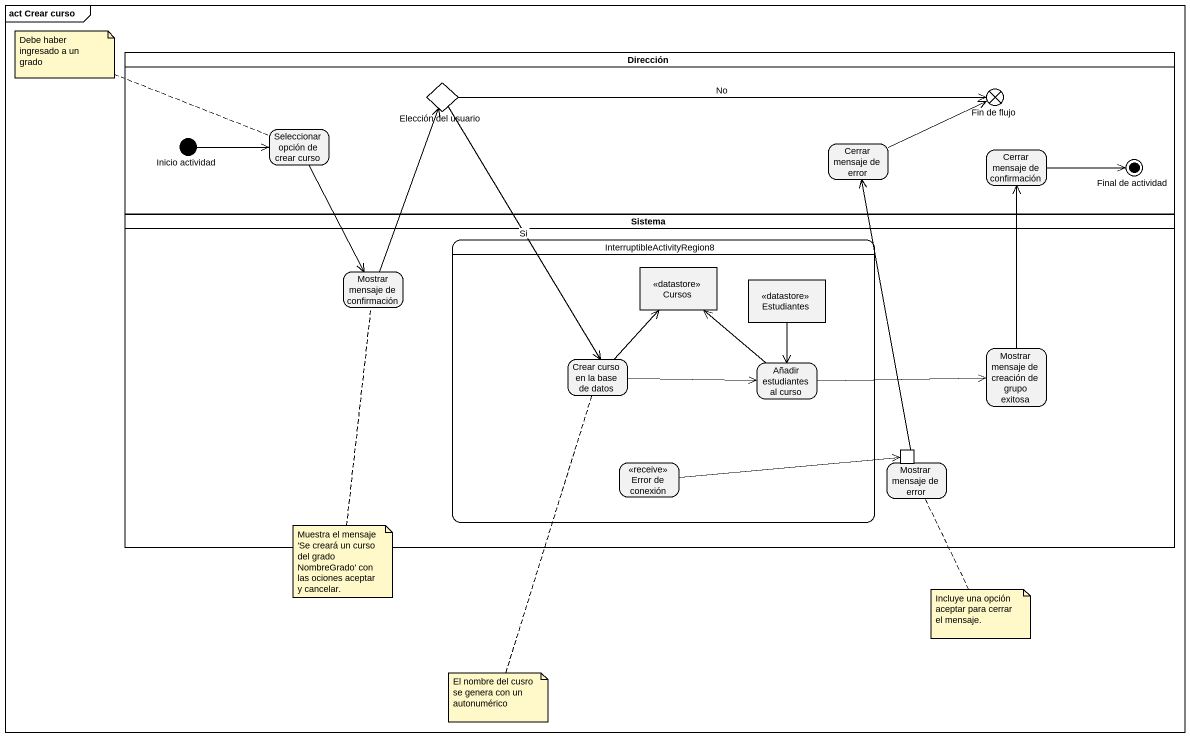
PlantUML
@startuml
mainframe act Crear curso
hide empty description
state Dirección <<partition>> {
  state "Elección del usuario" as Elección_del_usuario <<choice>>
  state "Fin de flujo" as Fin_de_flujo <<end>>
  state "Inicio actividad" as Inicio_actividad <<start>>
  state "Seleccionar opción de crear curso" as Seleccionar_opción_de_crear
  state "Cerrar mensaje de error" as Cerrar_mensaje_de_error
  state "Cerrar mensaje de confirmación" as Cerrar_mensaje_de
  state "Final de actividad" as Final_de_actividad <<end>>
}
state Sistema <<partition>> {
  state InterruptibleActivityRegion8 {
    state Cursos <<datastore>>
    state Estudiantes <<datastore>>
    state "Crear curso en la base de datos" as Crear_curso_en_la_base_de
    state "Añadir estudiantes al curso" as Añadir_estudiantes_al_curso
    state "Error de conexión" as Error_de_conexión <<receive>>
  }
  state "Mostrar mensaje de confirmación" as Mostrar_mensaje_de
  state "Mostrar mensaje de creación de grupo exitosa" as Mostrar_mensaje_de_creación
  state "Mostrar mensaje de error" as Mostrar_mensaje_de_error {
    state pin1 <<inputPin>>
  }
}
Elección_del_usuario -right-> Fin_de_flujo : No
Elección_del_usuario --> Crear_curso_en_la_base_de : Si
Inicio_actividad -right-> Seleccionar_opción_de_crear
Seleccionar_opción_de_crear --> Mostrar_mensaje_de
Cerrar_mensaje_de_error -right-> Fin_de_flujo
Cerrar_mensaje_de -right-> Final_de_actividad
Mostrar_mensaje_de -up-> Elección_del_usuario
Estudiantes --> Añadir_estudiantes_al_curso
Mostrar_mensaje_de_creación -up-> Cerrar_mensaje_de
Crear_curso_en_la_base_de -up-> Cursos
Crear_curso_en_la_base_de -right-> Añadir_estudiantes_al_curso
Añadir_estudiantes_al_curso -up-> Cursos
Añadir_estudiantes_al_curso -right-> Mostrar_mensaje_de_creación
Error_de_conexión -right-> pin1
Mostrar_mensaje_de_error -up-> Cerrar_mensaje_de_error
note left of Seleccionar_opción_de_crear : Debe haber ingresado a un grado
note bottom of Mostrar_mensaje_de : Muestra el mensaje 'Se creará un curso del grado NombreGrado' con las ociones aceptar y cancelar.
note bottom of Mostrar_mensaje_de_error : Incluye una opción aceptar para cerrar el mensaje.
note bottom of Crear_curso_en_la_base_de : El nombre del cusro se genera con un autonumérico
@enduml
